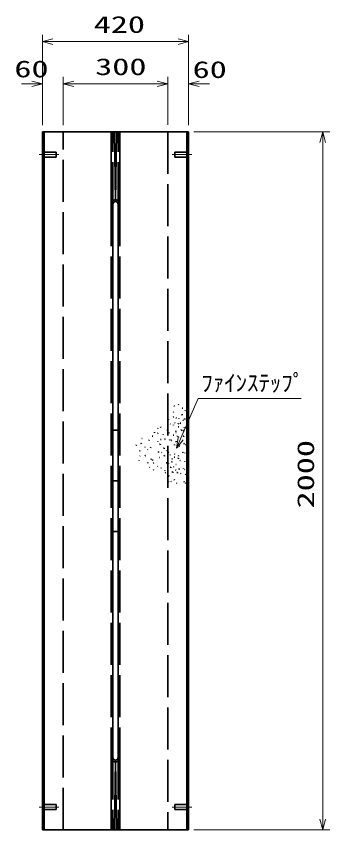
# Model space of a CAD drawing. Units: millimetres on the paper. Extents: x 0 to 841, y 0 to 594.
# Drawn here: x 383.6 to 428.6, y 290 to 406.6 of the extents above; entities that cross this region are included whole.
import ezdxf
from ezdxf.enums import TextEntityAlignment as Align

# ---------------------------------------------------------------- set-up
doc = ezdxf.new("R2010")
doc.units = ezdxf.units.MM
doc.linetypes.add('DASHED', pattern=[7.5, 6, -1.5])
doc.linetypes.add('USER1', pattern=[18.5, 12, -1.5, 3.5, -1.5])
for name, color, linetype, lineweight in [('D-BMK（構造物基準線）', 2, 'USER1', 18), ('D-STR-DIM（寸法）', 7, 'Continuous', 13), ('D-STR-HTXT（旗上げ）', 7, 'Continuous', 13), ('D-STR（構造物）', 1, 'Continuous', 35)]:
    doc.layers.add(name, color=color, linetype=linetype, lineweight=lineweight)
doc.styles.add('ＭＳ ゴシック', font='')
doc.styles.get('ＭＳ ゴシック').set_extended_font_data('MS Gothic')

# ---------------------------------------------------------------- blocks, each defined once
blk = doc.blocks.new('_Open30')
at = {"color": 7, "linetype": 'Continuous', "lineweight": 13}
for p, q in [((-1, 0.2679), (0, 0)), ((0, 0), (-1, -0.2679)), ((0, 0), (-1, 0))]:
    blk.add_line(p, q, dxfattribs=at)

msp = doc.modelspace()

# ---------------------------------------------------------------- linework, layer by layer
at = {"layer": 'D-BMK（構造物基準線）'}
for p, q in [((386.855, 386.722), (389.704, 386.722)), ((408.779, 386.722), (405.929, 386.722)), ((386.855, 293.222), (389.704, 293.222)), ((408.779, 293.222), (405.929, 293.222))]:
    msp.add_line(p, q, dxfattribs=at)
at = {"layer": 'D-STR-DIM（寸法）'}
for p, q in [((387.317, 397.869), (387.317, 403.919)), ((408.317, 397.899), (408.317, 403.919)), ((388.817, 402.919), (406.817, 402.919)), ((387.317, 390.972), (387.317, 397.869)), ((390.317, 391.024), (390.317, 397.869)), ((390.317, 390.972), (390.317, 397.869)), ((405.317, 391.039), (405.317, 397.869)), ((405.317, 391.009), (405.317, 397.869)), ((408.317, 390.942), (408.317, 397.869)), ((385.817, 396.869), (384.317, 396.869)), ((391.817, 396.869), (393.317, 396.869)), ((391.817, 396.869), (403.817, 396.869)), ((403.817, 396.869), (402.317, 396.869)), ((409.817, 396.869), (411.317, 396.869)), ((409.067, 389.972), (428.57, 389.972)), ((427.57, 291.472), (427.57, 388.472)), ((409.067, 289.972), (428.57, 289.972))]:
    msp.add_line(p, q, dxfattribs=at)
at = {"layer": 'D-STR-HTXT（旗上げ）'}
msp.add_lwpolyline([(424.489, 351.76), (409.66, 351.76), (407.16, 346.009)], dxfattribs=at)
msp.add_lwpolyline([(424.489, 351.76), (409.66, 351.76), (407.16, 346.009)], dxfattribs=at)
at = {"layer": 'D-STR（構造物）'}
for p, q in [((387.317, 289.972), (387.317, 389.972)), ((387.317, 389.972), (408.317, 389.972)), ((387.567, 389.972), (387.567, 289.972)), ((397.192, 379.624), (397.192, 389.972)), ((397.192, 379.624), (397.192, 389.972)), ((397.692, 389.972), (397.817, 379.999)), ((397.942, 389.972), (397.817, 379.999)), ((398.442, 379.624), (398.442, 389.972)), ((408.067, 389.972), (408.067, 289.972)), ((408.317, 389.972), (408.317, 289.972)), ((397.442, 379.624), (397.442, 300.321)), ((398.192, 379.624), (398.192, 300.321)), ((406.824, 350.879), (406.882, 350.927)), ((406.824, 350.879), (406.882, 350.927)), ((406.882, 350.927), (406.93, 350.87)), ((406.882, 350.927), (406.93, 350.87)), ((406.085, 349.849), (406.138, 349.796)), ((406.085, 349.849), (406.138, 349.796)), ((406.138, 349.796), (406.191, 349.849)), ((406.138, 349.796), (406.191, 349.849)), ((406.199, 350.704), (406.271, 350.684)), ((406.199, 350.704), (406.271, 350.684)), ((407.4, 350.373), (407.475, 350.373)), ((407.4, 350.373), (407.475, 350.373)), ((407.748, 349.988), (407.801, 350.041)), ((407.748, 349.988), (407.801, 350.041)), ((407.801, 350.041), (407.854, 349.988)), ((407.801, 350.041), (407.854, 349.988)), ((405.431, 348.713), (405.424, 348.788)), ((405.431, 348.713), (405.424, 348.788)), ((406.178, 349.126), (406.113, 349.089)), ((406.178, 349.126), (406.113, 349.089)), ((406.565, 348.977), (406.491, 348.99)), ((406.565, 348.977), (406.491, 348.99)), ((406.904, 348.905), (406.93, 348.976)), ((406.904, 348.905), (406.93, 348.976)), ((407.384, 349.44), (407.311, 349.421)), ((407.384, 349.44), (407.311, 349.421)), ((407.364, 349.513), (407.384, 349.44)), ((407.364, 349.513), (407.384, 349.44)), ((407.501, 348.603), (407.514, 348.677)), ((407.501, 348.603), (407.514, 348.677)), ((407.514, 348.677), (407.588, 348.664)), ((407.514, 348.677), (407.588, 348.664)), ((407.696, 348.803), (407.757, 348.846)), ((407.696, 348.803), (407.757, 348.846)), ((407.757, 348.846), (407.8, 348.785)), ((407.757, 348.846), (407.8, 348.785)), ((403.886, 347.458), (403.833, 347.511)), ((403.886, 347.458), (403.833, 347.511)), ((403.886, 347.458), (403.939, 347.511)), ((403.886, 347.458), (403.939, 347.511)), ((404.301, 347.635), (404.264, 347.7)), ((404.301, 347.635), (404.264, 347.7)), ((405.719, 348.115), (405.648, 348.141)), ((405.719, 348.115), (405.648, 348.141)), ((406.132, 347.999), (406.163, 347.931)), ((406.132, 347.999), (406.163, 347.931)), ((406.348, 348.304), (406.287, 348.261)), ((406.348, 348.304), (406.287, 348.261)), ((406.348, 348.304), (406.391, 348.242)), ((406.348, 348.304), (406.391, 348.242)), ((406.782, 348.127), (406.843, 348.17)), ((406.782, 348.127), (406.843, 348.17)), ((406.891, 347.7), (406.816, 347.706)), ((406.891, 347.7), (406.816, 347.706)), ((406.843, 348.17), (406.886, 348.109)), ((406.843, 348.17), (406.886, 348.109)), ((407.112, 348.23), (407.18, 348.262)), ((407.112, 348.23), (407.18, 348.262)), ((407.628, 347.551), (407.665, 347.616)), ((407.628, 347.551), (407.665, 347.616)), ((407.665, 347.616), (407.73, 347.579)), ((407.665, 347.616), (407.73, 347.579)), ((398.442, 347.231), (397.192, 347.231)), ((398.442, 347.231), (397.192, 347.231)), ((403.104, 346.368), (403.178, 346.375)), ((403.104, 346.368), (403.178, 346.375)), ((403.413, 346.876), (403.432, 346.948)), ((403.413, 346.876), (403.432, 346.948)), ((403.861, 346.751), (403.926, 346.789)), ((403.861, 346.751), (403.926, 346.789)), ((404.677, 346.638), (404.652, 346.568)), ((404.677, 346.638), (404.652, 346.568)), ((405.267, 347.256), (405.209, 347.207)), ((405.267, 347.256), (405.209, 347.207)), ((405.452, 346.92), (405.513, 346.877)), ((405.452, 346.92), (405.513, 346.877)), ((405.513, 346.877), (405.47, 346.815)), ((405.513, 346.877), (405.47, 346.815)), ((406.094, 346.519), (406.169, 346.513)), ((406.094, 346.519), (406.169, 346.513)), ((406.459, 346.89), (406.534, 346.89)), ((406.459, 346.89), (406.534, 346.89)), ((406.478, 347.061), (406.465, 347.135)), ((406.478, 347.061), (406.465, 347.135)), ((406.703, 346.369), (406.63, 346.349)), ((406.703, 346.369), (406.63, 346.349)), ((406.865, 346.331), (406.927, 346.288)), ((406.865, 346.331), (406.927, 346.288)), ((406.927, 346.288), (406.884, 346.227)), ((406.927, 346.288), (406.884, 346.227)), ((407.234, 347.283), (407.186, 347.341)), ((407.234, 347.283), (407.186, 347.341)), ((407.345, 347.226), (407.284, 347.183)), ((407.345, 347.226), (407.284, 347.183)), ((407.388, 347.164), (407.345, 347.226)), ((407.388, 347.164), (407.345, 347.226)), ((407.546, 346.376), (407.62, 346.389)), ((407.546, 346.376), (407.62, 346.389)), ((407.637, 347.173), (407.563, 347.186)), ((407.637, 347.173), (407.563, 347.186)), ((407.62, 346.389), (407.633, 346.315)), ((407.62, 346.389), (407.633, 346.315)), ((407.624, 347.1), (407.637, 347.173)), ((407.624, 347.1), (407.637, 347.173)), ((400.82, 345.131), (400.801, 345.059)), ((400.82, 345.131), (400.801, 345.059)), ((401.503, 345.355), (401.446, 345.307)), ((401.503, 345.355), (401.446, 345.307)), ((401.551, 345.297), (401.503, 345.355)), ((401.551, 345.297), (401.503, 345.355)), ((401.66, 346.044), (401.586, 346.051)), ((401.66, 346.044), (401.586, 346.051)), ((402.625, 345.754), (402.632, 345.828)), ((402.625, 345.754), (402.632, 345.828)), ((403.879, 345.661), (403.911, 345.593)), ((403.879, 345.661), (403.911, 345.593)), ((404.154, 345.164), (404.212, 345.212)), ((404.154, 345.164), (404.212, 345.212)), ((404.212, 345.212), (404.26, 345.155)), ((404.212, 345.212), (404.26, 345.155)), ((404.369, 345.902), (404.294, 345.908)), ((404.369, 345.902), (404.294, 345.908)), ((404.928, 345.924), (404.86, 345.892)), ((404.928, 345.924), (404.86, 345.892)), ((404.928, 345.924), (404.896, 345.992)), ((404.928, 345.924), (404.896, 345.992)), ((405.616, 345.818), (405.568, 345.876)), ((405.616, 345.818), (405.568, 345.876)), ((405.868, 345.779), (405.803, 345.742)), ((405.868, 345.779), (405.803, 345.742)), ((405.831, 345.844), (405.868, 345.779)), ((405.831, 345.844), (405.868, 345.779)), ((406.309, 345.172), (406.271, 345.107)), ((406.309, 345.172), (406.271, 345.107)), ((406.472, 345.553), (406.545, 345.572)), ((406.472, 345.553), (406.545, 345.572)), ((406.545, 345.572), (406.525, 345.645)), ((406.545, 345.572), (406.525, 345.645)), ((407.676, 345.321), (407.602, 345.308)), ((407.676, 345.321), (407.602, 345.308)), ((407.689, 345.247), (407.676, 345.321)), ((407.689, 345.247), (407.676, 345.321)), ((407.918, 345.15), (407.857, 345.193)), ((407.918, 345.15), (407.857, 345.193)), ((407.875, 345.089), (407.918, 345.15)), ((407.875, 345.089), (407.918, 345.15)), ((401.273, 344.255), (401.348, 344.255)), ((401.273, 344.255), (401.348, 344.255)), ((402.096, 344.801), (402.021, 344.801)), ((402.096, 344.801), (402.021, 344.801)), ((402.475, 344.416), (402.422, 344.469)), ((402.475, 344.416), (402.422, 344.469)), ((402.843, 344.717), (402.875, 344.785)), ((402.843, 344.717), (402.875, 344.785)), ((403.981, 344.113), (403.981, 344.038)), ((404.056, 344.113), (403.981, 344.113)), ((403.981, 344.113), (403.981, 344.038)), ((404.056, 344.113), (403.981, 344.113)), ((404.449, 343.986), (404.43, 344.058)), ((404.449, 343.986), (404.43, 344.058)), ((404.73, 344.658), (404.805, 344.658)), ((404.73, 344.658), (404.805, 344.658)), ((404.805, 344.658), (404.805, 344.583)), ((404.805, 344.658), (404.805, 344.583)), ((405.13, 344.326), (405.077, 344.273)), ((405.13, 344.326), (405.077, 344.273)), ((405.409, 344.091), (405.352, 344.043)), ((405.409, 344.091), (405.352, 344.043)), ((405.409, 344.091), (405.457, 344.034)), ((405.409, 344.091), (405.457, 344.034)), ((406.731, 344.816), (406.718, 344.742)), ((406.731, 344.816), (406.718, 344.742)), ((406.986, 345.005), (406.925, 344.962)), ((406.986, 345.005), (406.925, 344.962)), ((406.986, 345.005), (407.029, 344.944)), ((406.986, 345.005), (407.029, 344.944)), ((407.427, 344.018), (407.488, 344.061)), ((407.427, 344.018), (407.488, 344.061)), ((407.488, 344.061), (407.531, 344)), ((407.488, 344.061), (407.531, 344)), ((407.78, 344.009), (407.767, 343.935)), ((407.78, 344.009), (407.767, 343.935)), ((401.237, 342.9), (401.218, 342.827)), ((401.237, 342.9), (401.218, 342.827)), ((401.377, 343.538), (401.319, 343.49)), ((401.377, 343.538), (401.319, 343.49)), ((402.041, 343.549), (402.106, 343.587)), ((402.041, 343.549), (402.106, 343.587)), ((402.106, 343.587), (402.069, 343.652)), ((402.106, 343.587), (402.069, 343.652)), ((402.936, 343.054), (402.917, 343.127)), ((402.936, 343.054), (402.917, 343.127)), ((403.12, 342.966), (403.055, 342.929)), ((403.12, 342.966), (403.055, 342.929)), ((403.12, 342.966), (403.158, 342.901)), ((403.12, 342.966), (403.158, 342.901)), ((404.117, 343.342), (404.188, 343.317)), ((404.117, 343.342), (404.188, 343.317)), ((404.832, 343.593), (404.764, 343.561)), ((404.832, 343.593), (404.764, 343.561)), ((404.863, 343.525), (404.832, 343.593)), ((404.863, 343.525), (404.832, 343.593)), ((405.594, 343.755), (405.656, 343.712)), ((405.594, 343.755), (405.656, 343.712)), ((405.656, 343.712), (405.613, 343.651)), ((405.656, 343.712), (405.613, 343.651)), ((405.989, 343.125), (405.914, 343.125)), ((405.989, 343.125), (405.914, 343.125)), ((406.312, 343.348), (406.237, 343.355)), ((406.312, 343.348), (406.237, 343.355)), ((406.299, 343.762), (406.356, 343.811)), ((406.299, 343.762), (406.356, 343.811)), ((406.356, 343.811), (406.308, 343.868)), ((406.356, 343.811), (406.308, 343.868)), ((406.845, 343.204), (406.773, 343.185)), ((406.845, 343.204), (406.773, 343.185)), ((406.866, 343.577), (406.793, 343.597)), ((406.866, 343.577), (406.793, 343.597)), ((406.865, 343.132), (406.845, 343.204)), ((406.865, 343.132), (406.845, 343.204)), ((406.846, 343.505), (406.866, 343.577)), ((406.846, 343.505), (406.866, 343.577)), ((407.032, 342.846), (407.089, 342.895)), ((407.032, 342.846), (407.089, 342.895)), ((407.089, 342.895), (407.041, 342.952)), ((407.089, 342.895), (407.041, 342.952)), ((407.785, 342.812), (407.778, 342.737)), ((407.785, 342.812), (407.778, 342.737)), ((402.482, 342.59), (402.456, 342.519)), ((402.482, 342.59), (402.456, 342.519)), ((402.701, 341.943), (402.733, 341.875)), ((402.701, 341.943), (402.733, 341.875)), ((403.244, 342.498), (403.297, 342.551)), ((403.244, 342.498), (403.297, 342.551)), ((403.86, 342.006), (403.88, 342.078)), ((403.86, 342.006), (403.88, 342.078)), ((404.38, 341.843), (404.387, 341.769)), ((404.38, 341.843), (404.387, 341.769)), ((405.162, 342.576), (405.094, 342.544)), ((405.162, 342.576), (405.094, 342.544)), ((405.194, 342.508), (405.162, 342.576)), ((405.194, 342.508), (405.162, 342.576)), ((405.44, 342.474), (405.415, 342.403)), ((405.44, 342.474), (405.415, 342.403)), ((405.782, 341.924), (405.71, 341.943)), ((405.782, 341.924), (405.71, 341.943)), ((405.763, 341.851), (405.782, 341.924)), ((405.763, 341.851), (405.782, 341.924)), ((405.935, 342.676), (405.862, 342.657)), ((405.935, 342.676), (405.862, 342.657)), ((405.915, 342.749), (405.935, 342.676)), ((405.915, 342.749), (405.935, 342.676)), ((406.203, 341.976), (406.15, 342.029)), ((406.203, 341.976), (406.15, 342.029)), ((406.15, 341.923), (406.203, 341.976)), ((406.15, 341.923), (406.203, 341.976)), ((406.46, 342.301), (406.535, 342.301)), ((406.46, 342.301), (406.535, 342.301)), ((406.972, 341.693), (406.899, 341.713)), ((406.972, 341.693), (406.899, 341.713)), ((406.972, 341.693), (406.952, 341.621)), ((406.972, 341.693), (406.952, 341.621)), ((407.556, 341.691), (407.563, 341.766)), ((407.556, 341.691), (407.563, 341.766)), ((407.752, 341.538), (407.704, 341.596)), ((407.752, 341.538), (407.704, 341.596)), ((403.224, 341.519), (403.282, 341.567)), ((403.224, 341.519), (403.282, 341.567)), ((403.282, 341.567), (403.33, 341.51)), ((403.282, 341.567), (403.33, 341.51)), ((404.906, 341.471), (404.906, 341.396)), ((404.906, 341.471), (404.906, 341.396)), ((405.022, 341.179), (404.969, 341.126)), ((405.022, 341.179), (404.969, 341.126)), ((405.451, 340.648), (405.376, 340.648)), ((405.451, 340.648), (405.376, 340.648)), ((405.451, 340.723), (405.451, 340.648)), ((405.451, 340.723), (405.451, 340.648)), ((406.006, 341.241), (405.948, 341.193)), ((406.006, 341.241), (405.948, 341.193)), ((406.006, 341.241), (405.957, 341.298)), ((406.006, 341.241), (405.957, 341.298)), ((406.095, 341.166), (406.095, 341.241)), ((406.095, 341.166), (406.095, 341.241)), ((406.519, 341.522), (406.451, 341.554)), ((406.519, 341.522), (406.451, 341.554)), ((406.627, 341.165), (406.702, 341.158)), ((406.627, 341.165), (406.702, 341.158)), ((406.702, 341.158), (406.695, 341.084)), ((406.702, 341.158), (406.695, 341.084)), ((407.195, 341.01), (407.138, 340.962)), ((407.195, 341.01), (407.138, 340.962)), ((407.147, 341.068), (407.195, 341.01)), ((407.147, 341.068), (407.195, 341.01)), ((407.885, 340.853), (407.891, 340.928)), ((407.885, 340.853), (407.891, 340.928)), ((397.442, 339.972), (398.192, 339.972)), ((397.442, 339.972), (398.192, 339.972)), ((405.436, 339.869), (405.404, 339.801)), ((405.436, 339.869), (405.404, 339.801)), ((405.801, 339.886), (405.748, 339.939)), ((405.801, 339.886), (405.748, 339.939)), ((405.748, 339.833), (405.801, 339.886)), ((405.748, 339.833), (405.801, 339.886)), ((406.256, 340.145), (406.309, 340.092)), ((406.256, 340.145), (406.309, 340.092)), ((406.558, 339.67), (406.625, 339.638)), ((406.558, 339.67), (406.625, 339.638)), ((406.625, 339.638), (406.594, 339.57)), ((406.625, 339.638), (406.594, 339.57)), ((407.662, 339.807), (407.669, 339.882)), ((407.662, 339.807), (407.669, 339.882)), ((407.801, 339.606), (407.858, 339.654)), ((407.801, 339.606), (407.858, 339.654)), ((407.858, 339.654), (407.81, 339.712)), ((407.858, 339.654), (407.81, 339.712)), ((397.192, 332.713), (398.442, 332.713)), ((397.192, 332.713), (398.442, 332.713)), ((397.192, 300.321), (397.192, 289.972)), ((397.692, 289.972), (397.817, 299.946)), ((397.692, 289.972), (397.817, 299.946)), ((397.942, 289.972), (397.817, 299.946)), ((397.942, 289.972), (397.817, 299.946)), ((398.442, 300.321), (398.442, 289.972)), ((408.317, 289.972), (387.317, 289.972))]:
    msp.add_line(p, q, dxfattribs=at)
at = {"layer": 'D-STR（構造物）', "linetype": 'DASHED'}
for p, q in [((390.317, 289.972), (390.317, 389.972)), ((397.442, 379.624), (397.442, 389.972)), ((398.192, 379.624), (398.192, 389.972)), ((405.317, 389.972), (405.317, 289.972)), ((387.317, 387.072), (389.317, 387.072)), ((389.317, 386.372), (389.317, 387.072)), ((406.317, 386.372), (406.317, 387.072)), ((408.317, 387.072), (406.317, 387.072)), ((387.317, 386.372), (389.317, 386.372)), ((408.317, 386.372), (406.317, 386.372)), ((397.192, 379.624), (397.192, 300.321)), ((398.442, 379.624), (398.442, 300.321)), ((397.442, 300.321), (397.442, 289.972)), ((398.192, 300.321), (398.192, 289.972)), ((387.317, 293.572), (389.317, 293.572)), ((387.317, 292.872), (389.317, 292.872)), ((389.317, 293.572), (389.317, 292.872)), ((408.317, 293.572), (406.317, 293.572)), ((406.317, 293.572), (406.317, 292.872)), ((408.317, 292.872), (406.317, 292.872))]:
    msp.add_line(p, q, dxfattribs=at)
for centre, start, end in [((397.817, 379.624), 0, 180), ((397.817, 300.321), 180, 0)]:
    msp.add_arc(centre, 0.625, start, end, dxfattribs=at)
at = {"layer": 'D-STR（構造物）'}
for centre, start, end in [((397.817, 379.624), 0, 180), ((397.817, 300.321), 180, 0)]:
    msp.add_arc(centre, 0.375, start, end, dxfattribs=at)

# ---------------------------------------------------------------- block references
at = {"layer": 'D-STR-DIM（寸法）', "xscale": 1.5, "yscale": 1.5}
for p, rotation in [((387.317, 402.919), 180), ((390.317, 396.869), 180), ((390.317, 396.869), 180), ((408.317, 396.869), 180), ((427.57, 389.972), 90), ((427.57, 289.972), 270)]:
    msp.add_blockref('_Open30', p, dxfattribs=dict(at, rotation=rotation))
for p in [(408.317, 402.919), (387.317, 396.869), (405.317, 396.869), (405.317, 396.869)]:
    msp.add_blockref('_Open30', p, dxfattribs=at)
at = {"layer": 'D-STR-HTXT（旗上げ）', "xscale": 1.5, "yscale": 1.5, "rotation": 246.50838}
msp.add_blockref('_Open30', (406.562, 344.634), dxfattribs=at)
msp.add_blockref('_Open30', (406.562, 344.634), dxfattribs=at)

# ---------------------------------------------------------------- texts
at = {"layer": 'D-STR-DIM（寸法）', "style": 'ＭＳ ゴシック', "width": 1.5}
for s, p in [('420', (394.692, 403.456)), ('60', (383.302, 397.087)), ('300', (394.9, 397.406)), ('60', (408.886, 396.992))]:
    msp.add_text(s, height=2.405, dxfattribs=at).set_placement(p, align=Align.BOTTOM_LEFT)
msp.add_text('2000', height=2.405, rotation=90, dxfattribs=at).set_placement((427.033, 336.014), align=Align.BOTTOM_LEFT)
at = {"layer": 'D-STR-HTXT（旗上げ）', "style": 'ＭＳ ゴシック'}
msp.add_text('ﾌｧｲﾝｽﾃｯﾌﾟ', height=2.405, dxfattribs=at).set_placement((410.139, 352.085), align=Align.BOTTOM_LEFT)
msp.add_text('ﾌｧｲﾝｽﾃｯﾌﾟ', height=2.405, dxfattribs=at).set_placement((410.139, 352.085), align=Align.BOTTOM_LEFT)

doc.saveas('drawing.dxf')
